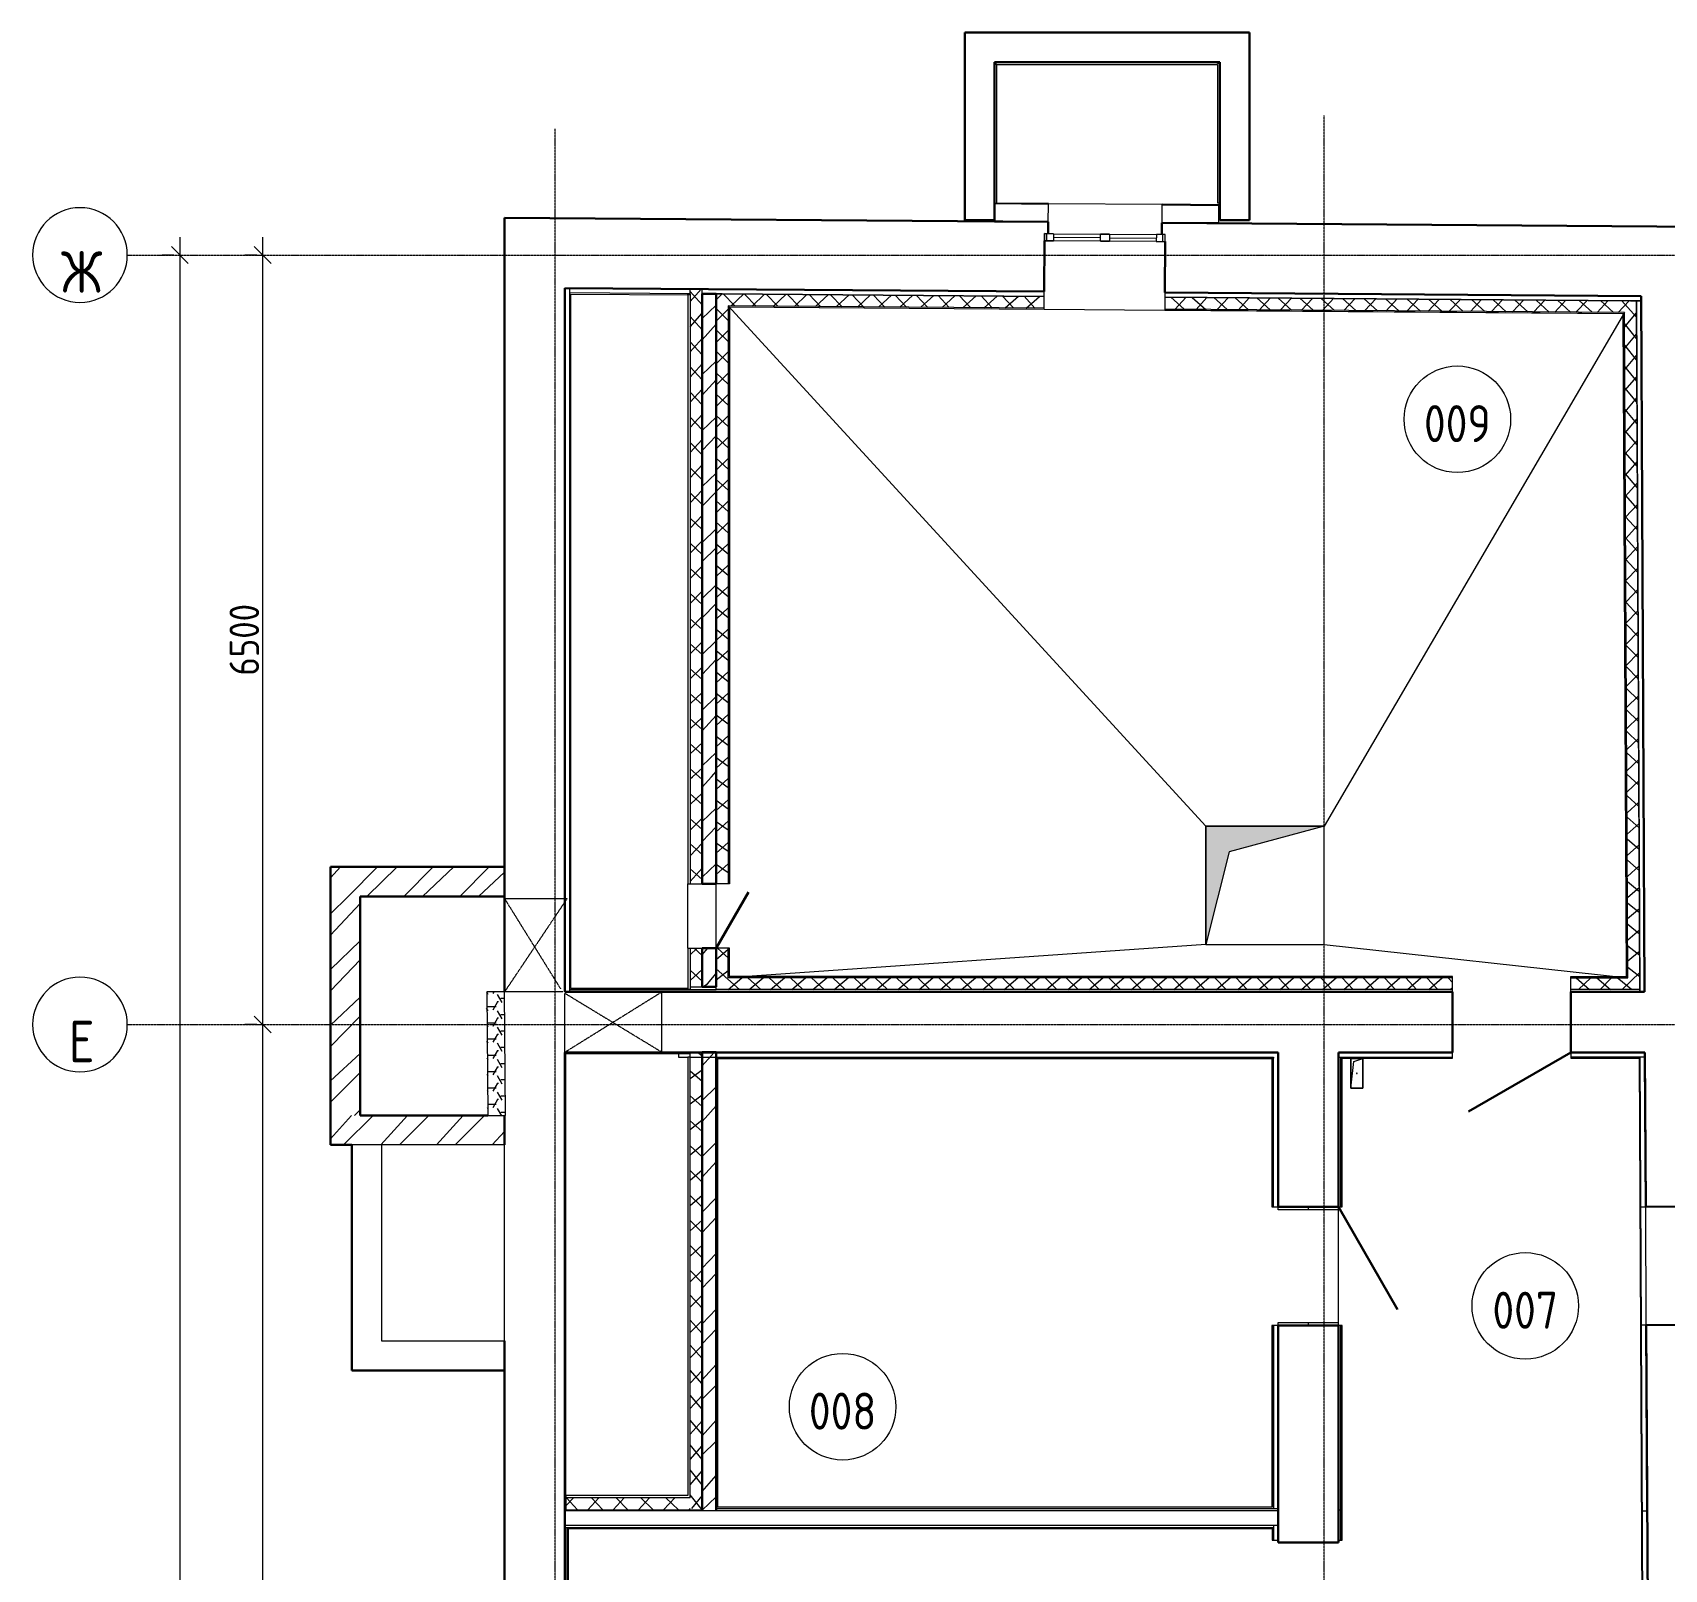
# Model space of a CAD drawing. Header units: millimetres. Extents: x -32 to 417638015, y -35 to 175284279.
# Drawn here: x 416128645 to 416142433, y 175263643 to 175276623 of the extents above; entities that cross this region are included whole.
import ezdxf

# ---------------------------------------------------------------- set-up
doc = ezdxf.new("R2010")
doc.units = ezdxf.units.MM
doc.linetypes.add('ADSK_Линия сетки', pattern=[25, 20, -2.5, 0, -2.5])
doc.linetypes.add('ADSK_Штриховая_ш3 п1_5', pattern=[4.5, 3, -1.5])
for name, color, linetype, lineweight in [('_ Окна', 7, 'Continuous', 9), ('Аннотация', 7, 'Continuous', 18), ('Двери', 7, 'Continuous', 9), ('Обобщенные модели', 7, 'Continuous', 18), ('Окна', 7, 'Continuous', 9), ('Оси', 253, 'Continuous', 9), ('Перекрытие', 7, 'Continuous', 18), ('Размеры', 7, 'Continuous', 9), ('Стены внутренние', 7, 'Continuous', 18), ('Стены наружные', 7, 'Continuous', 18), ('Стены несущие', 7, 'Continuous', 30), ('Стены отделка', 7, 'Continuous', 30), ('Стены перегородки', 7, 'Continuous', 30), ('Стены штриховка', 7, 'Continuous', 9), ('Узлы', 7, 'Continuous', 18), ('ШТРИХОВКА', 252, 'Continuous', 15)]:
    doc.layers.add(name, color=color, linetype=linetype, lineweight=lineweight)
doc.layers.add('Линии', color=7, linetype='Continuous', lineweight=9, true_color=0x00a600)
doc.styles.add('GOST Common', font='GOST_Common.ttf', dxfattribs={"width": 0.9, "height": 349.9999999999996})
doc.styles.add('GOST Common_1', font='GOST_Common.ttf', dxfattribs={"width": 0.9, "height": 250})
doc.dimstyles.new('ADSK_Основной_2_5_мм', dxfattribs={"dimscale": 304.8, "dimtxt": 251.4287490705518, "dimasz": 0.4639107611548557, "dimexe": 0.4921259842519685, "dimexo": 0.4921259842519685, "dimgap": 0.09842519685039369, "dimtad": 1, "dimrnd": 0.01, "dimdsep": 46, "dimtxsty": 'GOST Common_1', "dimblk1": 'OBLIQUE', "dimblk2": 'OBLIQUE', "dimsah": 1, "dimcen": 0.09, "dimdle": 0.4921259842519685, "dimazin": 2, "dimtfac": 1, "dimtdec": 4, "dimtix": 1, "dimtmove": 0, "dimatfit": 3, "dimfxl": 1, "dimtvp": 1, "dimtolj": 1, "dimtzin": 0, "dimlwd": 20, "dimlwe": 20, "dimarcsym": 2})
pattern_1 = [(45, (556.895267267344, 294.7406184339013), (-235.7317231780653, 235.7317231780653), []), (45, (714.049267267344, 294.7406184339013), (-235.7317231780653, 235.7317231780653), [])]
pattern_2 = [(45, (556.895267267344, 294.7406184339013), (-106.0660171779821, 106.0660171779821), []), (135, (556.895267267344, 294.7406184339013), (-106.0660171779821, -106.0660171779821), [])]

# ---------------------------------------------------------------- blocks, each defined once
blk = doc.blocks.new('_Oblique')
at = {"color": 0, "linetype": 'ByBlock', "lineweight": -2}
blk.add_line((-0.5, -0.5), (0.5, 0.5), dxfattribs=at)
blk = doc.blocks.new('*D302')
at = {"layer": 'Defpoints', "color": 0, "transparency": 16777216}
for p in [(-9014.173639375293, 43339.74061843351), (-9114.158538235259, 289.7406184335034), (-9014.173639375427, 289.7406184335035)]:
    blk.add_point(p, dxfattribs=at)
at = {"layer": 'Размеры', "color": 0, "lineweight": 20, "transparency": 16777216}
for p, q in [((-9114.158538235268, 43489.74061843351), (-9114.158538235259, 139.7406184335034)), ((-9164.173639375293, 43339.74061843351), (-9264.158538235268, 43339.74061843351)), ((-9164.173639375427, 289.7406184335034), (-9264.158538235259, 289.7406184335034))]:
    blk.add_line(p, q, dxfattribs=at)
at = {"layer": 'Размеры', "color": 0, "lineweight": 20, "transparency": 16777216, "xscale": 141.4, "yscale": 141.4, "zscale": 141.4}
for p, rotation in [((-9114.158538235268, 43339.74061843351), 90), ((-9114.158538235259, 289.7406184335034), 270)]:
    blk.add_blockref('_Oblique', p, dxfattribs=dict(at, rotation=rotation))
at = {"layer": 'Размеры', "color": 0, "lineweight": 20, "transparency": 16777216, "insert": (-9269.158538235255, 21814.74061843351), "char_height": 250, "width": 971.6229625099288, "attachment_point": 5, "rotation": 90, "style": 'GOST Common_1'}
blk.add_mtext('\\A1;43050', dxfattribs=at)
blk = doc.blocks.new('*D303')
at = {"layer": 'Defpoints', "color": 0, "transparency": 16777216}
for p in [(-8314.173639375294, 43339.74061843351), (-8414.158538235142, 36839.74061843351), (-8314.173639375316, 36839.74061843351)]:
    blk.add_point(p, dxfattribs=at)
at = {"layer": 'Размеры', "color": 0, "lineweight": 20, "transparency": 16777216}
for p, q in [((-8414.158538235144, 43489.74061843351), (-8414.158538235142, 36689.74061843351)), ((-8464.173639375294, 43339.74061843351), (-8564.158538235144, 43339.74061843351)), ((-8464.173639375316, 36839.74061843351), (-8564.158538235142, 36839.74061843351))]:
    blk.add_line(p, q, dxfattribs=at)
at = {"layer": 'Размеры', "color": 0, "lineweight": 20, "transparency": 16777216, "xscale": 141.4, "yscale": 141.4, "zscale": 141.4}
for p, rotation in [((-8414.158538235144, 43339.74061843351), 90), ((-8414.158538235142, 36839.74061843351), 270)]:
    blk.add_blockref('_Oblique', p, dxfattribs=dict(at, rotation=rotation))
at = {"layer": 'Размеры', "color": 0, "lineweight": 20, "transparency": 16777216, "insert": (-8569.158538235131, 40089.74061843351), "char_height": 250, "width": 756.8431497445762, "attachment_point": 5, "rotation": 90, "style": 'GOST Common_1'}
blk.add_mtext('\\A1;6500', dxfattribs=at)
blk = doc.blocks.new('*D304')
at = {"layer": 'Defpoints', "color": 0, "transparency": 16777216}
for p in [(-8314.173639375316, 36839.74061843351), (-8414.158538235195, 20539.74061843351), (-8314.173639375369, 20539.74061843351)]:
    blk.add_point(p, dxfattribs=at)
at = {"layer": 'Размеры', "color": 0, "lineweight": 20, "transparency": 16777216}
for p, q in [((-8414.158538235199, 36989.74061843351), (-8414.158538235193, 20389.74061843351)), ((-8464.173639375316, 36839.74061843351), (-8564.158538235197, 36839.74061843351)), ((-8464.173639375369, 20539.74061843351), (-8564.158538235195, 20539.74061843351))]:
    blk.add_line(p, q, dxfattribs=at)
at = {"layer": 'Размеры', "color": 0, "lineweight": 20, "transparency": 16777216, "xscale": 141.4, "yscale": 141.4, "zscale": 141.4}
for p, rotation in [((-8414.158538235197, 36839.74061843351), 90), ((-8414.158538235195, 20539.74061843351), 270)]:
    blk.add_blockref('_Oblique', p, dxfattribs=dict(at, rotation=rotation))
at = {"layer": 'Размеры', "color": 0, "lineweight": 20, "transparency": 16777216, "insert": (-8569.158538235186, 28689.74061843351), "char_height": 250, "width": 889.8020814564612, "attachment_point": 5, "rotation": 90, "style": 'GOST Common_1'}
blk.add_mtext('\\A1;16300', dxfattribs=at)
blk = doc.blocks.new('План подвала')
at = {"layer": 'Стены внутренние', "lineweight": 9}
h = blk.add_hatch(dxfattribs=at)
h.set_pattern_fill('FP_3', color=8, style=0, pattern_type=2)
h.set_pattern_definition(pattern_2)
h.paths.add_polyline_path([(-4700.892410915384, 37157.16803162273), (-4700.892410915384, 37184.22865183816), (-4800.892410915385, 37184.22865183816), (-4800.892410915385, 37157.16803162273)])
h.paths.add_polyline_path([(-4800.89241091544, 38931.55361024929), (-4700.892410915394, 38931.55361024929), (-4700.892410915394, 43052.18430761203), (-4800.892410915371, 43052.18430761203), (-4800.89241091544, 40284.29869774498)])
h = blk.add_hatch(dxfattribs=at)
h.set_pattern_fill('FP_2', color=8, style=0, pattern_type=2)
h.set_pattern_definition(pattern_1)
h.paths.add_polyline_path([(-4700.892410915384, 37157.16803162273), (-4580.892410915386, 37157.16803162273), (-4580.892410915386, 37184.22865183816), (-4700.892410915384, 37184.22865183816)])
h.paths.add_polyline_path([(-4700.892410915394, 38931.55361024929), (-4580.892410915376, 38931.55361024929), (-4580.892410915376, 43011.28461370961), (-4700.892410915394, 43012.18318268999), (-4700.892410915394, 40583.31830558826)])
h = blk.add_hatch(dxfattribs=at)
h.set_pattern_fill('FP_3', color=8, style=0, pattern_type=2)
h.set_pattern_definition(pattern_2)
h.paths.add_polyline_path([(-4700.892410915384, 37184.22865183816), (-4700.892410915382, 37484.66803162273), (-4800.892410915385, 37484.66803162273), (-4800.892410915385, 37184.22865183816)])
h.paths.add_polyline_path([(-4700.892410915382, 38029.66803162273), (-4700.892410915394, 38931.55361024929), (-4800.89241091544, 38931.55361024929), (-4800.892410915385, 38029.66803162273)])
h = blk.add_hatch(dxfattribs=at)
h.set_pattern_fill('FP_2', color=8, style=0, pattern_type=2)
h.set_pattern_definition(pattern_1)
h.paths.add_polyline_path([(-4659.09222615127, 37184.22865183816), (-4580.892410915386, 37184.22865183816), (-4580.892410915386, 37484.66803162273), (-4700.892410915382, 37484.66803162273), (-4700.892410915384, 37184.22865183816)])
h.paths.add_polyline_path([(-4580.892410915386, 38029.66803162273), (-4580.892410915376, 38931.55361024929), (-4700.892410915394, 38931.55361024929), (-4700.892410915382, 38029.66803162273)])
h = blk.add_hatch(dxfattribs=at)
h.set_pattern_fill('FP_2', color=8, style=0, pattern_type=2)
h.set_pattern_definition(pattern_1)
h.paths.add_polyline_path([(-7591.297358304706, 37922.56315057501), (-6370.892410915398, 37922.56315057504), (-6370.892410915398, 38172.56315057501), (-7841.297358304684, 38172.56315057501), (-7841.297358304684, 37922.56315057501), (-7659.812329084834, 37922.56315057501)])
h = blk.add_hatch(dxfattribs=at)
h.set_pattern_fill('FP_2', color=8, style=0, pattern_type=2)
h.set_pattern_definition(pattern_1)
h.paths.add_polyline_path([(-7591.297358304706, 36072.64795804671), (-7591.297358304706, 37922.56315057501), (-7841.297358304684, 37922.56315057501), (-7841.297358304684, 36072.64795804671), (-7659.812329084834, 36072.64795804671)])
h = blk.add_hatch(dxfattribs=at)
h.set_pattern_fill('FP_3', color=8, style=0, pattern_type=2)
h.set_pattern_definition(pattern_2)
h.paths.add_polyline_path([(-4700.892410915394, 32736.85158941474), (-4700.892410915394, 36599.6908546078), (-4800.892410915384, 36594.69085460778), (-4800.892410915384, 32751.85158941479), (-4715.178125201154, 32751.85158941479)])
h = blk.add_hatch(dxfattribs=at)
h.set_pattern_fill('FP_2', color=8, style=0, pattern_type=2)
h.set_pattern_definition(pattern_1)
h.paths.add_polyline_path([(-4580.892410915393, 32731.85158941477), (-4580.892410915393, 36604.69085460779), (-4700.892410915394, 36604.69085460779), (-4700.892410915394, 32731.85158941477)])
h = blk.add_hatch(dxfattribs=at)
h.set_pattern_fill('FP_2', color=8, style=0, pattern_type=2)
h.set_pattern_definition(pattern_1)
h.paths.add_polyline_path([(-7841.297358304684, 35822.64795804669), (-6370.892410915398, 35822.64795804669), (-6370.892410915398, 36072.64795804671), (-7841.297358304684, 36072.64795804671)])
h = blk.add_hatch(dxfattribs=at)
h.set_pattern_fill('FP_3', color=8, style=0, pattern_type=2)
h.set_pattern_definition(pattern_2)
h.paths.add_polyline_path([(-4800.892410915384, 32741.85158941476), (-4800.892410915384, 32841.85158941423), (-5850.892410915378, 32841.85158941473), (-5850.892410915378, 32741.85158941476), (-4803.553514622658, 32741.85158941476)])
at = {"layer": 'Стены наружные'}
h = blk.add_hatch(color=8, dxfattribs=at)
h.paths.add_polyline_path([(-334.1884535719179, 43759.43378604678), (-335.3123652481451, 43764.44234910004), (-814.3148765225687, 43768.03201918042), (-814.3148765225687, 43763.03215979179), (-335.3123652481451, 43759.44220870015)])
h.paths.add_polyline_path([(-1775.325390308177, 43770.23374225095), (-1775.450355664827, 43775.23481914782), (-2209.639301511106, 43778.26853570065), (-2209.639301511106, 43773.63839466034), (-2209.639301511106, 43773.48851536264), (-1775.450355664827, 43770.23605410581)])
at = {"layer": 'Узлы', "lineweight": 9}
h = blk.add_hatch(dxfattribs=at)
h.set_pattern_fill('FP_10', color=8, style=0, pattern_type=2)
h.set_pattern_definition([(0, (556.895267267344, 294.7406184339013), (119.062, 68.741), [79.375, -158.75]), (120, (556.895267267344, 294.7406184339013), (-119.0624522815461, 68.74021662538286), [79.37499999999997, -158.7499999999999]), (59.99999999999999, (556.895267267344, 294.7406184339013), (-0.0004522815460745733, 137.4812166253828), [0, -158.75, 79.375, 0])])
h.paths.add_polyline_path([(-6370.892410915398, 36072.6479580467), (-6361.36840252188, 36072.6479580467), (-6370.892410915398, 37114.6908546078), (-6519.84479071976, 37114.69085460778), (-6511.373359265947, 36072.64795804671)])
at = {"layer": 'ШТРИХОВКА'}
h = blk.add_hatch(dxfattribs=at)
h.set_pattern_fill('ANSI37', color=8, scale=40)
h.set_pattern_definition([(45, (556.895267267344, 294.7406184339013), (-89.80256121069154, 89.80256121069154), []), (135, (556.895267267344, 294.7406184339013), (-89.80256121069154, -89.80256121069152), [])])
h.paths.add_polyline_path([(-4480.892410915367, 42910.53182212863), (-1810.92396954307, 42890.5076121232), (-1810.174021902481, 42990.50339382382), (-1811.173993780902, 42990.51089340569), (-4580.89241091537, 43011.2832075579), (-4580.892410915377, 38029.66803162268), (-4480.892410915378, 38029.66803162268)])
h.paths.add_polyline_path([(3194.097489718123, 42952.97239453551), (3144.095565922134, 42953.34739860194), (-790.202706607347, 42982.85382033055), (-790.9526542478238, 42882.85803862992), (3094.601346960714, 42853.71718883481), (3123.162230653747, 37234.69085460773), (2640.895267267397, 37234.69085460772), (2640.89526726742, 37134.69085460772), (2641.895267267371, 37134.69085460772), (3223.671165382025, 37134.69085460772)])
h.paths.add_polyline_path([(1640.89526726742, 37234.69085460773), (-4480.892410915378, 37234.69085460775), (-4480.892410915379, 37484.66803162268), (-4580.892410915378, 37484.66803162268), (-4580.892410915344, 37134.69085460775), (-4530.892410915379, 37134.69085460775), (1640.895267267381, 37134.69085460772)])
h = blk.add_hatch(color=8, dxfattribs=at)
h.dxf.hatch_style = 1
h.paths.add_polyline_path([(-443.5393796941386, 37514.68888662791), (-443.5393796941385, 38514.68888662791), (556.4606203058611, 38514.68888662791), (-246.0448708517147, 38299.6581883507)])
at = {"layer": '_ Окна', "color": 8, "lineweight": 18}
for p, q in [((-1806.649218430788, 43460.49017636195), (-1806.19924351942, 43520.48848902639)), ((-1730.651355722505, 43459.92020814088), (-1806.649218430788, 43460.49017636195)), ((-1806.19924351942, 43520.48848902639), (-1730.201380811137, 43519.91852080532)), ((-1730.201380811137, 43519.91852080532), (-1730.651355722505, 43459.92020814088)), ((-1334.662492137242, 43456.95037372586), (-1334.212517225874, 43516.94868639029)), ((-1258.664629428959, 43456.38040550479), (-1334.662492137242, 43456.95037372586)), ((-1334.212517225874, 43516.94868639029), (-1258.214654517591, 43516.37871816922)), ((-1258.214654517591, 43516.37871816922), (-1258.664629428959, 43456.38040550479)), ((-862.2257909323307, 43513.40888375419), (-862.6757658436986, 43453.41057108976)), ((-862.6757658436986, 43453.41057108976), (-786.6779031354165, 43452.84060286869)), ((-786.2279282240485, 43512.83891553312), (-862.2257909323307, 43513.40888375419)), ((-786.6779031354165, 43452.84060286869), (-786.2279282240485, 43512.83891553312))]:
    blk.add_line(p, q, dxfattribs=at)
at = {"layer": '_ Окна', "color": 8}
for p, q in [((-1786.649780875977, 43460.34018472482), (-1786.199805964609, 43520.33849738926)), ((-1730.426368266826, 43489.9193644731), (-1334.437504681564, 43486.94953005807)), ((-1258.43964197328, 43486.379561837), (-862.4507783880181, 43483.40972742197)), ((-806.6773406902272, 43452.99059450582), (-806.2273657788592, 43512.98890717025))]:
    blk.add_line(p, q, dxfattribs=at)
at = {"layer": 'Двери', "color": 8, "lineweight": 30}
for p, q in [((-4580.892410914416, 37484.66803162268), (-4308.392410914415, 37956.6518766852)), ((2640.895267267407, 36604.69085460676), (1774.869863482969, 36104.69085460676)), ((676.8952672683605, 35298.69085460773), (1176.895267268361, 34432.6654508233))]:
    blk.add_line(p, q, dxfattribs=at)
at = {"layer": 'Линии', "color": 8, "linetype": 'ADSK_Штриховая_ш3 п1_5'}
for p, q in [((-6370.892410915377, 37114.69085460775), (-6370.892410915376, 37904.69085460775)), ((-6370.892410915376, 37904.69085460775), (-5840.892410915377, 37904.69085460775)), ((-5840.892410915377, 37904.69085460775), (-6370.892410915377, 37114.69085460775)), ((-6370.892410915376, 37904.69085460775), (-5895.818597970041, 37140.29248186381)), ((-5877.362079023877, 37114.69085460775), (-6370.892410915377, 37114.69085460775)), ((-5040.297464453346, 37114.69085460775), (-5860.892410915401, 36604.69085460775)), ((-5860.892410915401, 36604.69085460775), (-5860.8924109154, 37104.69085460775)), ((-5860.8924109154, 37104.69085460775), (-5040.297464453347, 36606.44465981054)), ((-5040.297464453347, 36606.44465981054), (-5040.297464453346, 37114.69085460775))]:
    blk.add_line(p, q, dxfattribs=at)
at = {"layer": 'Линии', "color": 8}
for p, q in [((-6519.84479071975, 37114.69085460775), (-6511.373359265936, 36072.64795804665)), ((-6369.839833975686, 37114.69085460775), (-6519.84479071975, 37114.69085460775)), ((-6361.368402521872, 36072.64795804665), (-6369.839833975686, 37114.69085460776)), ((-6511.373359265936, 36072.64795804665), (-6361.368402521872, 36072.64795804665)), ((-6370.892410915381, 35822.64795804665), (-7409.812329084822, 35822.64795804665)), ((-7409.812329084822, 35822.64795804665), (-7409.812329084822, 34167.61720435768)), ((-6370.892410915381, 34167.61720435768), (-6370.892410915381, 35822.64795804665)), ((-7409.812329084822, 34167.61720435768), (-6370.892410915381, 34167.61720435768))]:
    blk.add_line(p, q, dxfattribs=at)
for centre in [(1681.809653374949, 41952.61590435012), (2255.257801627391, 34463.44446910737), (-3513.310711875907, 33611.30424582754)]:
    blk.add_circle(centre, 450.0000000000006, dxfattribs=at)
at = {"layer": 'Обобщенные модели', "color": 8}
for p, q in [((781.3840994233699, 36302.63125426642), (781.3840994233699, 36552.63125426642)), ((781.3840994233699, 36552.63125426642), (881.3840994233698, 36552.63125426642)), ((881.3840994233698, 36552.63125426642), (781.3840994233699, 36552.63125426642)), ((781.3840994233699, 36552.63125426642), (781.3840994233699, 36302.63125426642)), ((806.3840994233627, 36527.63125426642), (881.3840994233698, 36552.63125426642)), ((881.3840994233698, 36552.63125426642), (881.3840994233698, 36302.63125426642)), ((881.3840994233698, 36302.63125426642), (881.3840994233698, 36552.63125426642)), ((781.3840994233699, 36302.63125426642), (806.3840994233627, 36527.63125426642)), ((881.3840994233698, 36302.63125426642), (781.3840994233699, 36302.63125426642)), ((781.3840994233699, 36302.63125426642), (881.3840994233698, 36302.63125426642))]:
    blk.add_line(p, q, dxfattribs=at)
for radius, start, end in [(2.500000000000002, 0, 180), (2.500000000000002, 180, 0), (2.499999999999999, 59.99999999993758, 164.9999999998042), (2.500000000000002, 195.0000000001958, 270), (2.499999999999998, 300.0000000000624, 0)]:
    blk.add_arc((831.3840994233692, 36427.63125426642), radius, start, end, dxfattribs=at)
at = {"layer": 'Окна', "color": 8}
for p, q in [((-1806.19924351942, 43520.48848902639), (-1806.649218430788, 43460.49017636195)), ((-1806.649218430788, 43460.49017636195), (-1730.651355722505, 43459.92020814088)), ((-1730.201380811137, 43519.91852080532), (-1806.19924351942, 43520.48848902639)), ((-1334.662492137249, 43456.95037372578), (-1730.651355722511, 43459.92020814081)), ((-1730.201380811142, 43519.91852080532), (-1334.21251722588, 43516.94868639029)), ((-1334.662492137242, 43456.95037372586), (-1258.664629428959, 43456.38040550479)), ((-1258.214654517591, 43516.37871816922), (-1334.212517225874, 43516.94868639029)), ((-862.6757658437027, 43453.41057108969), (-1258.664629428965, 43456.38040550472)), ((-1258.214654517596, 43516.37871816922), (-862.2257909323341, 43513.40888375419)), ((-862.6757658436986, 43453.41057108976), (-786.6779031354165, 43452.84060286869)), ((-786.2279282240485, 43512.83891553312), (-862.2257909323307, 43513.40888375419)), ((-786.6779031354165, 43452.84060286869), (-786.2279282240485, 43512.83891553312))]:
    blk.add_line(p, q, dxfattribs=at)
at = {"layer": 'Оси', "color": 8, "linetype": 'ADSK_Линия сетки'}
for p, q in [((-5943.539379694206, -4056.756487374736), (-5943.539379694128, 44404.80480700001)), ((556.4606203057947, -4056.756487374746), (556.4606203058729, 44517.73907708559)), ((-9557.833270865207, 43339.7406184335), (56671.89526726739, 43339.74061843329)), ((-9557.833270865238, 36839.74061843351), (56671.89526726738, 36839.74061843329))]:
    blk.add_line(p, q, dxfattribs=at)
at = {"layer": 'Оси', "color": 8, "lineweight": 20}
for centre, start, end in [((-9957.833270865201, 43339.74061843346), 90, 269.999999999999), ((-9957.833270865201, 43339.74061843346), 270, 90), ((-9957.833270865232, 36839.74061843348), 90, 269.999999999999), ((-9957.833270865232, 36839.74061843348), 270, 90)]:
    blk.add_arc(centre, 400, start, end, dxfattribs=at)
at = {"layer": 'Перекрытие', "color": 8}
for p, q in [((-4480.892410915367, 42910.53182212863), (-443.5393796941386, 38514.68888662791)), ((3094.601346960714, 42853.71718883481), (556.4606203058615, 38514.68888662791)), ((556.4606203058615, 38514.68888662791), (-443.5393796941386, 38514.68888662791)), ((-443.5393796941386, 38514.68888662791), (-443.5393796941386, 37514.68888662791)), ((556.4606203058613, 37514.68888662791), (556.4606203058613, 38514.68888662791)), ((-4820.892410915377, 37484.66803162268), (-4820.892410915375, 38029.66803162268)), ((-4580.892410915378, 37484.66803162268), (-4580.892410915378, 38029.66803162268)), ((-443.5393796941386, 37514.68888662791), (-4480.892410915378, 37234.69085460775)), ((-443.5393796941386, 37514.68888662791), (556.4606203058617, 37514.68888662791)), ((556.4606203058617, 37514.68888662791), (3123.162230653746, 37234.69085460773)), ((1641.895267267405, 36859.69085460773), (1640.895267267405, 36859.69085460773)), ((3278.075506904237, 34300.90350427655), (3272.992684177416, 35300.89058664969)), ((166.8952672673999, 35273.69085460773), (166.8952672674002, 35298.69085460773)), ((676.8952672674002, 35273.69085460773), (166.8952672673999, 35273.69085460773)), ((421.8952672674007, 35298.69085460773), (421.8952672674007, 35273.69085460773)), ((676.895267267399, 34298.69085460773), (676.8952672674002, 35298.69085460773)), ((166.8952672673983, 34298.69085460773), (166.8952672673983, 34323.69085460773)), ((166.8952672673983, 34323.69085460773), (676.8952672673988, 34323.69085460773)), ((421.8952672673996, 34323.69085460773), (421.8952672673996, 34298.69085460773))]:
    blk.add_line(p, q, dxfattribs=at)
at = {"layer": 'Стены наружные', "color": 8}
for p, q in [((-1774.325418386382, 43770.22624840837), (-1774.287920477101, 43775.22610779716)), ((-1774.2879204771, 43775.22610779716), (-814.3148765225671, 43768.03201918033))]:
    blk.add_line(p, q, dxfattribs=at)
at = {"layer": 'Стены несущие', "color": 8}
for p, q in [((-2479.639301511075, 45218.21400198774), (-2479.639301511075, 43633.21400198773)), ((-75.12979088706197, 45218.2140019877), (-2479.639301511075, 45218.21400198774)), ((-75.12979088706197, 43633.21400198773), (-75.12979088706197, 45218.2140019877)), ((-2229.639301511097, 44968.21400198776), (-325.1297908869705, 44968.21400198773)), ((-2229.639301511097, 44968.21400198773), (-2229.639301511097, 43633.21400198773)), ((-325.1297908870398, 44968.21400198773), (-325.1297908870398, 43633.21400198773)), ((-6370.892410915389, 43654.72555413301), (-6370.892410915389, 37114.69085460775)), ((-1775.450129001579, 43620.26068934473), (-6370.892410915389, 43654.72555413301)), ((-2479.639301511075, 43633.21400198773), (-2229.639301511097, 43633.21400198773)), ((-2229.639301511097, 43623.63418265744), (-1776.450327585706, 43620.23796058731)), ((-1776.200087187224, 43520.26350157068), (-1775.450129001579, 43620.26068934473)), ((-815.4771263690789, 43613.06109076281), (-816.2270845562477, 43513.0639029888)), ((-815.4773117096365, 43613.03637812819), (-335.3125299183092, 43609.43799793129)), ((3800.926192512949, 43578.43902254109), (-815.4771263690789, 43613.06109076281)), ((-325.1297908870398, 43633.21400198773), (-75.12979088706197, 43633.21400198773)), ((-1809.874038628919, 43030.50226893348), (-1806.651735111181, 43460.15460962964)), ((-1806.199243518783, 43520.48848902639), (-1807.199215397174, 43520.49598860826)), ((-786.677903135306, 43452.84060286869), (-789.9027233325369, 43022.8526954402)), ((-5860.892410915401, 43060.88406722202), (-5860.892410915401, 37114.69085460777)), ((-5860.892410915401, 43060.88406722202), (-1809.874038628919, 43030.50226893348)), ((-789.9027233325369, 43022.8526954402), (-789.9027233331606, 43022.85269544017)), ((-789.9027233325369, 43022.8526954402), (3233.896202327544, 42992.6750373606)), ((-4700.89241091537, 43012.18318268995), (-4580.89241091537, 43012.18318268995)), ((-4700.892410915388, 43012.18318268994), (-4700.892410915377, 38029.66803162268)), ((-4580.89241091537, 43012.18318268995), (-4580.892410915377, 38029.66803162268)), ((3233.896202327544, 42992.67503736057), (3263.773339861267, 37114.69085460773)), ((-6370.892410915389, 38172.56315057498), (-7841.297358304673, 38172.56315057498)), ((-7841.297358304673, 38172.56315057498), (-7841.297358304673, 35822.64795804665)), ((-7591.297358304695, 37922.563150575), (-6370.892410915389, 37922.56315057496)), ((-7591.297358304695, 36072.64795804666), (-7591.297358304695, 37922.56315057496)), ((-4700.892410915377, 38029.66803162268), (-4580.892410915377, 38029.66803162268)), ((-4700.892410915378, 37484.66803162268), (-4580.892410915378, 37484.66803162268)), ((-4700.892410915378, 37484.66803162268), (-4700.892410915388, 37157.16803162268)), ((-4580.892410915346, 37157.16803162271), (-4580.892410915378, 37484.66803162268)), ((-5860.892410915401, 37114.69085460777), (1640.895267267375, 37114.69085460773)), ((-4700.892410915378, 37157.16803162268), (-4580.892410915378, 37157.16803162268)), ((1640.895267267375, 36604.69085460775), (1640.895267267375, 37114.69085460773)), ((2640.895267267425, 37114.69085460773), (3263.773339861248, 37114.69085460773)), ((2640.895267267425, 37114.69085460773), (2640.895267267425, 36604.69085460771)), ((-5860.892410915401, 36604.69085460775), (166.895267267398, 36604.69085460775)), ((-5860.892410915401, 20907.265561497), (-5860.892410915401, 36604.69085460775)), ((-4700.892410915388, 36605.5532707358), (-4700.892410915388, 32731.85158941475)), ((-4580.892410915415, 36605.5532707358), (-4700.892410915388, 36605.5532707358)), ((-4580.892410915415, 32731.85158941475), (-4580.892410915415, 36605.5532707358)), ((166.895267267398, 35298.69085460773), (166.895267267398, 36604.69085460775)), ((676.8952672673861, 36604.69085460775), (1640.895267267375, 36604.69085460775)), ((676.8952672673861, 36604.69085460775), (676.8952672673861, 35298.69085460773)), ((3266.365612937944, 36604.69085460771), (2640.895267267425, 36604.69085460771)), ((3266.365612937964, 36604.69085460771), (3272.992684177224, 35300.89058664969)), ((3272.992684177431, 35300.89058664969), (3266.568075091797, 36564.85874769254)), ((-6511.373359265937, 36072.64795804665), (-7591.297358304695, 36072.64795804663)), ((-6370.892410915389, 36072.64795804665), (-6370.892410915389, 35822.64795804665)), ((-7841.297358304673, 35822.64795804665), (-7659.812329084823, 35822.64795804665)), ((-7659.812329084823, 35822.64795804665), (-7659.812329084823, 33917.61720435769)), ((3272.992684177215, 35300.8905866497), (3842.9853211299, 35303.78779560399)), ((166.895267267398, 35298.69085460773), (676.8952672673861, 35298.69085460773)), ((676.8952672673861, 34298.69085460775), (166.895267267398, 34298.69085460775)), ((166.895267267398, 32464.69085460772), (166.895267267398, 34298.69085460775)), ((676.8952672673861, 34298.69085460775), (676.8952672673861, 32464.69085460772)), ((3278.07550690404, 34300.90350427656), (3848.068143856724, 34303.80071323085)), ((3305.143190443255, 28975.64717650224), (3278.075506904048, 34300.90350427655)), ((3286.049717617154, 32732.06899368697), (3278.075506904256, 34300.90350427655)), ((-6370.892410915389, 8557.804810677546), (-6370.892410915389, 34167.61720435767)), ((-7659.812329084823, 33917.61720435769), (-6370.892410915389, 33917.61720435769)), ((166.895267267398, 32464.69085460772), (676.8952672673861, 32464.69085460772))]:
    blk.add_line(p, q, dxfattribs=at)
at = {"layer": 'Стены отделка', "color": 8, "lineweight": 9}
for p, q in [((-2219.375722610598, 44968.21400198773), (-2219.375722610598, 44948.21400198773)), ((-345.1297908870353, 44958.21400198773), (-345.1297908870353, 44968.21400198773)), ((-325.1297908870398, 44958.21400198773), (-345.1297908870353, 44958.21400198773)), ((-2219.375722610529, 44948.21400198773), (-2229.639301511097, 44948.21400198773)), ((-2209.639301511102, 43773.63839465619), (-2209.639301511102, 44948.21400198773)), ((-2209.639301511102, 44948.21400198777), (-345.1297908870353, 44948.21400198773)), ((-345.1297908871046, 44948.21400198773), (-345.1297908870353, 43779.51634260593)), ((-1774.287920477218, 43775.22610779717), (-2229.639301511097, 43778.63853506017)), ((-2229.639301511097, 43773.63839465619), (-2209.639301511102, 43773.63839465619)), ((-1775.450355664555, 43620.23046674502), (-1774.325418387024, 43770.22624840861)), ((-1774.325418387024, 43770.22624840861), (-1775.325390307135, 43770.23374225089)), ((-1775.325390308175, 43770.23374225065), (-1774.325418386954, 43770.22624840837)), ((-1774.325418386954, 43770.22624840837), (-1774.287920477218, 43775.22610779717)), ((-814.3523744321055, 43763.03215979174), (-815.4773117096365, 43613.03637812819)), ((-814.3148765218843, 43768.0320191803), (-814.3523744315512, 43763.03215979153)), ((-334.1509843603416, 43764.43364565037), (-814.3148765218843, 43768.0320191803)), ((-345.1297908870353, 43779.51634260593), (-325.1297908870398, 43779.36646155122)), ((-335.3125299183092, 43609.43799793129), (-334.1509843603416, 43764.43364565037)), ((-2229.639301511097, 43633.21400198773), (-2229.639301511097, 43623.63418265744)), ((-1776.450327585636, 43620.23796058734), (-1775.450355664555, 43620.23046674502)), ((-5820.89241091534, 43060.32241331224), (-5820.89241091541, 37114.69085460777)), ((-4800.892410915365, 43012.93316196668), (-5820.89241091534, 43020.58295058927)), ((-1810.174021903759, 42990.50339382383), (-1809.874038629612, 43030.50226893344)), ((-789.9027233331606, 43022.85269544017), (-790.2027066084856, 42982.85382033056)), ((-5810.892410915378, 37144.69085460776), (-5810.892410915378, 43010.50767143109)), ((-5810.892410915378, 43010.50767143109), (-4820.89241091536, 43003.08287659151)), ((-4820.89241091536, 43007.63302964072), (-4820.89241091536, 43013.08315782202)), ((-4820.892410915369, 43007.63302964072), (-4800.89241091537, 43007.63302964072)), ((-4820.892410915369, 43003.08287659151), (-4820.892410915377, 38029.66803162268)), ((-4800.89241091537, 43012.93316196668), (-4800.892410915377, 38029.66803162268)), ((-4700.892410915388, 43012.18318268997), (-4530.892421460611, 43010.90821799862)), ((-4530.892410915368, 43010.90962407202), (-4580.892410915367, 43011.28461371038)), ((-1810.174011357222, 42990.50479989724), (-1811.173983235821, 42990.5122994791)), ((-1811.173993780902, 42990.51089340569), (-1810.174021903759, 42990.50339382383)), ((-1811.013964525372, 42878.50794959031), (-1810.174011357222, 42990.50479989724)), ((-790.2026960620876, 42982.85522640396), (-791.0426492301121, 42870.85837609704)), ((3194.098128484839, 42952.97379589741), (3144.095576467354, 42953.34880467538)), ((3144.095565922134, 42953.34739860194), (3234.099531331816, 42952.67238751315)), ((3223.671811271689, 37134.69085460773), (3194.098128484839, 42952.97379589741)), ((3234.097825082717, 42953.00807250025), (3194.098341787833, 42952.80475959116)), ((3194.098341787833, 42952.80475959116), (3223.773039297122, 37114.6483300887)), ((3263.772522592006, 37114.85164299775), (3234.097825082717, 42953.00807250025)), ((-4820.892410915377, 38029.66803162268), (-4700.892410915378, 38029.66803162268)), ((-4468.892410915378, 38029.66803162268), (-4580.892410915377, 38029.66803162268)), ((-4820.892410915378, 37484.66803162268), (-4820.892410915378, 37144.69085460776)), ((-4820.892410915378, 37484.66803162268), (-4700.892410915378, 37484.66803162268)), ((-4800.892410915379, 37484.66803162268), (-4800.892410915378, 37139.69085460775)), ((-4468.892410915379, 37484.66803162268), (-4580.892410915378, 37484.66803162268)), ((1640.895267267375, 37114.69085460773), (1640.895267267426, 37246.69085460773)), ((2640.895267267425, 37114.69085460773), (2640.895267267394, 37246.69085460772)), ((-5820.89241091541, 37134.69085460776), (-4580.892410915378, 37134.69085460775)), ((-4820.89241091536, 37144.69085460776), (-5810.892410915378, 37144.69085460776)), ((-4820.892410915378, 37139.69085460775), (-4800.892410915378, 37139.69085460775)), ((-4820.89241091536, 37134.69085460776), (-4820.89241091536, 37139.69085460775)), ((-4800.892410915379, 37157.16803162268), (-4700.892410915379, 37157.16803162268)), ((-4580.892410915378, 37134.69085460775), (-4580.892410915378, 37157.16803162268)), ((-4530.892410915379, 37134.69085460775), (-4580.892410915378, 37134.69085460775)), ((2640.895267267405, 37134.69085460772), (2641.895267267371, 37134.69085460772)), ((3223.772823149704, 37114.69085460773), (3223.772823149704, 37134.69085460772)), ((3223.773039297122, 37114.6483300887), (3263.772522592006, 37114.85164299775)), ((-5850.892410915369, 32861.85158941469), (-5850.892410915369, 36594.69085460775)), ((-5850.892410915369, 36594.69085460775), (-4800.892410915365, 36594.69085460775)), ((-4900.306629828031, 36604.69085460775), (-4900.306629828031, 36564.69085460775)), ((-4900.306629828031, 36564.69085460775), (-4820.89241091536, 36564.69085460779)), ((-4820.89241091536, 36564.69085460775), (-4820.89241091536, 32861.85158941469)), ((-4800.892410915365, 36599.69085460776), (-4800.892410915365, 36604.69085460775)), ((-4700.892410915388, 36599.69085460776), (-4800.892410915365, 36599.69085460776)), ((-4800.892410915365, 32841.8515894147), (-4800.892410915365, 36594.69085460775)), ((-4800.892410915365, 36564.69085460775), (126.8952672674071, 36564.69085460772)), ((-4568.892410915349, 36552.69085460775), (114.8952672674098, 36552.69085460772)), ((-4568.892410915418, 32763.85158941475), (-4568.892410915349, 36552.69085460775)), ((114.8952672674098, 36552.69085460772), (114.8952672674098, 35298.69085460773)), ((126.8952672674071, 36564.69085460771), (126.8952672674071, 36554.69085460775)), ((676.8952672673861, 36564.69085460772), (706.8952672674138, 36564.69085460772)), ((706.8952672674138, 35298.69085460773), (706.8952672674138, 36554.69085460772)), ((706.8952672674138, 36554.69085460772), (1640.895267267375, 36554.69085460772)), ((1640.895267267375, 36554.69085460772), (1640.895267267375, 36604.69085460775)), ((2640.895267267425, 36604.69085460771), (2640.895267267425, 36554.69085460772)), ((2641.895267267373, 36564.69085460772), (2640.895267267425, 36564.69085460772)), ((2640.895267267425, 36554.69085460772), (3216.619111467784, 36554.69085460772)), ((3266.365612937944, 36564.69085460772), (3216.568282583878, 36564.69085460772)), ((3216.619111467784, 36554.69085460772), (3255.048977754259, 28994.0553712938)), ((3265.100374153144, 28983.96913349603), (3226.568411761815, 36564.69085460772)), ((3266.568075091797, 36564.85874769254), (3226.568591796844, 36564.65543478345)), ((3266.365612937944, 36564.69085460772), (3266.365612937944, 36604.69085460771)), ((3232.993200882478, 35300.68727374064), (3272.992684177215, 35300.8905866497)), ((114.8952672674098, 35298.69085460773), (166.895267267398, 35298.69085460773)), ((676.8952672673861, 35298.69085460773), (706.8952672674138, 35298.69085460773)), ((166.895267267398, 34298.69085460775), (114.8952672674098, 34298.69085460775)), ((114.8952672674098, 34298.69085460775), (114.8952672674098, 32763.85158941468)), ((706.8952672674138, 34298.69085460775), (676.8952672673861, 34298.69085460775)), ((706.8952672674138, 32484.69085460771), (706.8952672674138, 34298.69085460775)), ((3278.07550690404, 34300.90350427656), (3238.076023609303, 34300.7001913675)), ((-4800.892410915365, 32841.8515894147), (-5860.892410915401, 32841.8515894147)), ((-4820.89241091536, 32861.85158941469), (-5850.892410915369, 32861.85158941469)), ((-5850.892410915369, 32841.8515894147), (-5850.892410915369, 32741.85158941472)), ((-5850.892410915369, 32741.85158941472), (-4700.892410915388, 32741.85158941472)), ((-4580.892410915416, 32751.85158941475), (166.895267267398, 32751.85158941468)), ((114.8952672674098, 32763.85158941468), (-4568.892410915418, 32763.85158941475)), ((676.8952672673861, 32741.85158941472), (696.8952672673815, 32741.85158941472)), ((3246.050234322271, 32731.86568077795), (3286.049717617154, 32732.06899368697)), ((3305.090905719185, 28985.93359641154), (3286.049717617154, 32732.06899368697)), ((-5860.892410915401, 32591.85158941472), (126.8952672674071, 32591.85158941472)), ((-5840.892410915406, 29079.72872055595), (-5840.892410915406, 32591.85158941472)), ((-5830.892410915373, 32581.85158941476), (116.8952672673748, 32581.85158941469)), ((-5830.892410915373, 29089.63721181012), (-5830.892410915373, 32581.85158941476)), ((116.8952672673748, 32581.85158941469), (116.8952672673748, 32484.69085460771)), ((126.8952672674071, 32611.85158941472), (126.8952672674071, 32484.69085460771)), ((116.8952672673748, 32484.69085460771), (166.895267267398, 32484.69085460771)), ((676.8952672673861, 32484.69085460771), (706.8952672674138, 32484.69085460771))]:
    blk.add_line(p, q, dxfattribs=at)
for points in [[(-1810.92396954307, 42890.5076121232), (-1810.923969543926, 42890.50761212321), (-4480.892410915367, 42910.53182212863), (-4480.892410915378, 38029.66803162268)], [(-1810.998965361654, 42880.50789334579), (-1810.998965362488, 42880.5078933458), (-4470.892410915369, 42900.45654297045), (-4470.892410915378, 38029.66803162268)], [(2640.895267267405, 37246.69085460772), (3111.101080979591, 37246.69085460773), (3082.661733177818, 42841.80639598729), (-791.0426492304341, 42870.85837609704), (-1811.0139645262, 42878.50794959032), (-4468.892410915367, 42898.44148713882), (-4468.892410915378, 38029.66803162268)], [(2640.895267267405, 37234.69085460772), (3123.162230653746, 37234.69085460773), (3094.601346960714, 42853.71718883481), (-790.9526542481603, 42882.85803862992)], [(2640.895267267405, 37244.69085460772), (3113.111272591951, 37244.69085460773), (3084.651668808301, 42843.79152812855), (-791.0276500667219, 42872.85831985252)], [(1640.895267267406, 37234.69085460773), (-4480.892410915378, 37234.69085460775), (-4480.892410915379, 37484.66803162268)], [(1640.895267267407, 37244.69085460773), (-4470.892410915378, 37244.69085460775), (-4470.892410915379, 37484.66803162268)], [(1640.895267267407, 37246.69085460773), (-4468.892410915378, 37246.69085460775), (-4468.892410915379, 37484.66803162268)]]:
    blk.add_lwpolyline(points, dxfattribs=at)
at = {"layer": 'Стены перегородки', "color": 8, "lineweight": 18}
for p, q in [((166.895267267398, 32731.85158941469), (-5860.892410915401, 32731.85158941476)), ((-5860.892410915401, 32611.85158941472), (166.895267267398, 32611.85158941472))]:
    blk.add_line(p, q, dxfattribs=at)
at = {"layer": 'Стены штриховка', "color": 8}
for p, q in [((-1775.325390308175, 43770.23374225089), (-2229.639301511097, 43773.63839466028)), ((-2229.639301511097, 43773.63839466008), (-1775.325390308175, 43770.23374225065)), ((-334.1884535719157, 43759.43378604672), (-814.3523744321055, 43763.03215979174)), ((-814.3523744315512, 43763.03215979153), (-334.1884535719157, 43759.43378604655)), ((-4800.892410915365, 43012.93316196668), (-4800.892410915365, 43052.93428688869)), ((-4700.892410915388, 43012.18318268997), (-4700.892410915388, 43052.18430761198)), ((-4820.89241091536, 43003.08287659151), (-4820.89241091536, 43007.63302964072)), ((-1811.173983235821, 42990.5122994791), (-4530.892410915391, 43010.90962407202)), ((-4530.892421460611, 43010.90821799862), (-1811.173993781041, 42990.51089340569)), ((3144.095576467354, 42953.34880467538), (-790.2026960620876, 42982.85522640396)), ((-790.2027066084856, 42982.85382033056), (3144.095565922134, 42953.34739860194)), ((-4820.89241091536, 37139.69085460775), (-4820.89241091536, 37144.69085460776)), ((1640.895267267375, 37134.69085460772), (-4530.892410915391, 37134.69085460776)), ((3223.772823149704, 37134.69085460772), (2641.895267267371, 37134.69085460772)), ((-4800.892410915365, 36564.69085460775), (-4820.89241091536, 36564.69085460775)), ((-4800.892410915365, 36594.69085460775), (-4800.892410915365, 36599.69085460776)), ((-4570.892410915313, 36554.69085460775), (116.8952672674441, 36554.69085460772)), ((-4570.892410915382, 32761.85158941472), (-4570.892410915313, 36554.69085460779)), ((116.8952672673748, 36554.69085460772), (116.8952672673748, 35298.69085460773)), ((126.8952672674071, 35298.69085460773), (126.8952672674071, 36554.69085460775)), ((696.8952672673815, 35298.69085460773), (696.8952672673815, 36564.69085460772)), ((706.8952672674138, 36564.69085460772), (1640.895267267375, 36564.69085460772)), ((3216.568282583878, 36564.69085460772), (2641.895267267373, 36564.69085460772)), ((-7409.812329084845, 35822.64795804665), (-7659.812329084823, 35822.64795804665)), ((116.8952672673748, 34298.69085460775), (116.8952672673748, 32761.85158941472)), ((126.8952672674071, 34298.69085460775), (126.8952672674071, 32751.85158941468)), ((696.8952672673815, 32484.69085460771), (696.8952672673815, 34298.69085460775)), ((-5850.892410915369, 32861.85158941469), (-5850.892410915369, 32841.8515894147)), ((116.8952672673748, 32761.85158941472), (-4570.892410915382, 32761.85158941472))]:
    blk.add_line(p, q, dxfattribs=at)
at = {"layer": 'ШТРИХОВКА', "color": 8}
blk.add_lwpolyline([(-443.5393796941386, 37514.68888662791), (-443.5393796941385, 38514.68888662791), (556.4606203058611, 38514.68888662791), (-246.0448708517147, 38299.6581883507)], close=True, dxfattribs=at)
at = {"layer": 'Аннотация', "color": 8, "lineweight": 9, "char_height": 312.5000000000001, "width": 520.2111192702771, "attachment_point": 5, "line_spacing_factor": 1.022765581104984, "style": 'GOST Common'}
for s, insert in [('009', (1681.809653374949, 41915.66778409138)), ('007', (2255.257801627391, 34426.49634884874)), ('008', (-3513.310711875907, 33574.35612556891))]:
    blk.add_mtext(s, dxfattribs=dict(at, insert=insert))
at = {"layer": 'Оси', "color": 8, "char_height": 349.9999999999996, "attachment_point": 5, "line_spacing_factor": 1.022765581104984, "style": 'GOST Common'}
for s, insert, width in [('\\pxqc,t0.25714,0.51429,0.77143,1.02857,1.28571,1.54286,1.8,2.05714,2.31429,2.57143,2.82857,3.08571,3.34286,3.6,3.85714,4.11429,4.37143,4.62857,4.88571,5.14286,5.4,5.65714,5.91429,6.17143,6.42857,6.68571,6.94286,7.2,7.45714,7.71429,7.97143,8.22857;{Ж}', (-9943.356163681117, 43196.88959925321), 327.5999999999997), ('\\pxqc,t0.25714,0.51429,0.77143,1.02857,1.28571,1.54286,1.8,2.05714,2.31429,2.57143,2.82857,3.08571,3.34286,3.6,3.85714,4.11429,4.37143,4.62857,4.88571,5.14286,5.4,5.65714,5.91429,6.17143,6.42857,6.68571,6.94286,7.2,7.45714,7.71429,7.97143,8.22857;{Е}', (-9943.356163681146, 36696.88959925323), 232.1999999999998)]:
    blk.add_mtext(s, dxfattribs=dict(at, insert=insert, width=width))
at = {"layer": 'Размеры', "color": 8, "lineweight": 20}
for base, p1, p2, override, picture, middle in [((-9114.158538235259, 289.7406184335034), (-9014.173639375289, 43339.7406184335), (-9014.173639375424, 289.7406184335034), {"dimpost": '<>', "dimfxl": 43050}, '*D302', (-9269.158538235255, 21814.74061843351)), ((-8414.158538235142, 36839.74061843351), (-8314.17363937529, 43339.7406184335), (-8314.173639375313, 36839.7406184335), {"dimpost": '<>', "dimfxl": 6500}, '*D303', (-8569.158538235131, 40089.74061843351)), ((-8414.158538235195, 20539.74061843351), (-8314.173639375313, 36839.7406184335), (-8314.173639375365, 20539.7406184335), {"dimpost": '<>', "dimfxl": 16300}, '*D304', (-8569.158538235186, 28689.74061843351))]:
    dim = blk.add_linear_dim(base=base, p1=p1, p2=p2, angle=90, dimstyle='ADSK_Основной_2_5_мм', override=override, dxfattribs=at)
    dim.commit()
    dim.dimension.update_dxf_attribs({"geometry": picture, "text_midpoint": middle})

msp = doc.modelspace()

# ---------------------------------------------------------------- block references
at = {"layer": 'ШТРИХОВКА'}
msp.add_blockref('План подвала', (416139002.585074, 175231404.8243427), dxfattribs=at)

doc.saveas('drawing.dxf')
